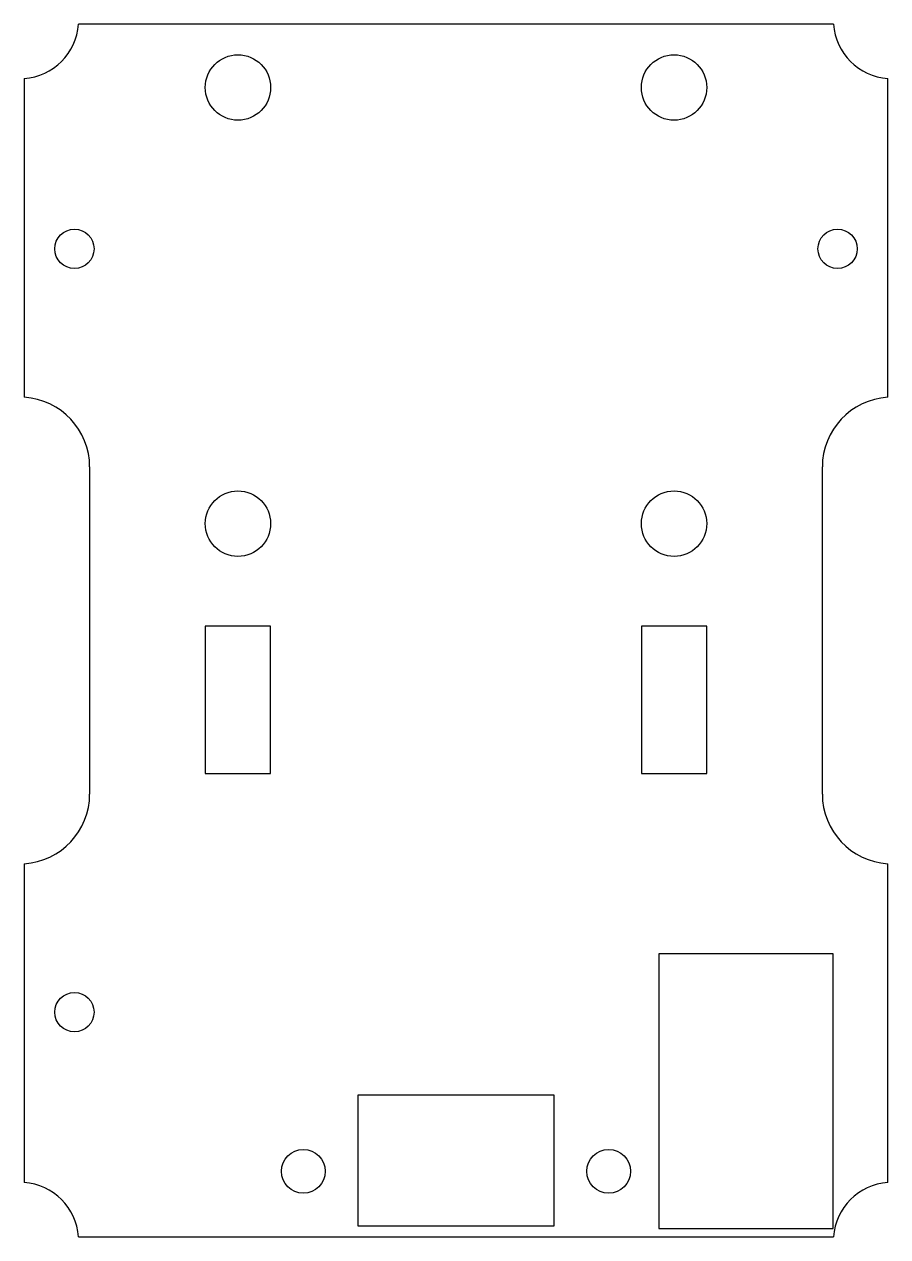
# Model space of a CAD drawing. Header units: millimetres. Extents: x -19.8 to 19.8, y -27.8 to 27.8.
import ezdxf

# ---------------------------------------------------------------- set-up
doc = ezdxf.new("R2010")
doc.units = ezdxf.units.MM

msp = doc.modelspace()

# ---------------------------------------------------------------- linework, layer by layer
at = {"color": 7, "linetype": 'Continuous', "lineweight": 25}
for p, q in [((17.307, 27.8), (-17.307, 27.8)), ((-19.8, 25.307), (-19.8, 10.694)), ((19.8, 10.694), (19.8, 25.307)), ((-16.8, 7.5), (-16.8, -7.5)), ((16.8, -7.5), (16.8, 7.5)), ((-8.5, 0.2), (-11.5, 0.2)), ((-11.5, 0.2), (-11.5, -6.55)), ((-8.5, -6.55), (-8.5, 0.2)), ((8.5, 0.2), (8.5, -6.55)), ((11.5, 0.2), (8.5, 0.2)), ((11.5, -6.55), (11.5, 0.2)), ((-11.5, -6.55), (-8.5, -6.55)), ((8.5, -6.55), (11.5, -6.55)), ((-19.8, -10.694), (-19.8, -25.307)), ((19.8, -25.307), (19.8, -10.694)), ((9.3, -14.82), (9.3, -27.42)), ((17.3, -14.82), (9.3, -14.82)), ((17.3, -27.42), (17.3, -14.82)), ((-4.5, -21.3), (-4.5, -27.3)), ((4.5, -21.3), (-4.5, -21.3)), ((4.5, -27.3), (4.5, -21.3)), ((-17.307, -27.8), (17.307, -27.8)), ((-4.5, -27.3), (4.5, -27.3)), ((9.3, -27.42), (17.3, -27.42))]:
    msp.add_line(p, q, dxfattribs=at)
for centre, radius in [((-10, 24.9), 1.5), ((10, 24.9), 1.5), ((-17.5, 17.5), 0.9), ((17.5, 17.5), 0.9), ((-10, 4.9), 1.5), ((10, 4.9), 1.5), ((-17.5, -17.5), 0.9), ((-7, -24.8), 1), ((7, -24.8), 1)]:
    msp.add_circle(centre, radius, dxfattribs=at)
for centre, radius, start, end in [((-20, 28), 2.7, 274.248, 355.752), ((20, 28), 2.7, 184.248, 265.752), ((-20, 7.5), 3.2, 0, 86.4167), ((20, 7.5), 3.2, 93.5833, 180), ((-20, -7.5), 3.2, 273.5833, 0), ((20, -7.5), 3.2, 180, 266.4167), ((-20, -28), 2.7, 4.248, 85.752), ((20, -28), 2.7, 94.248, 175.752)]:
    msp.add_arc(centre, radius, start, end, dxfattribs=at)

doc.saveas('drawing.dxf')
